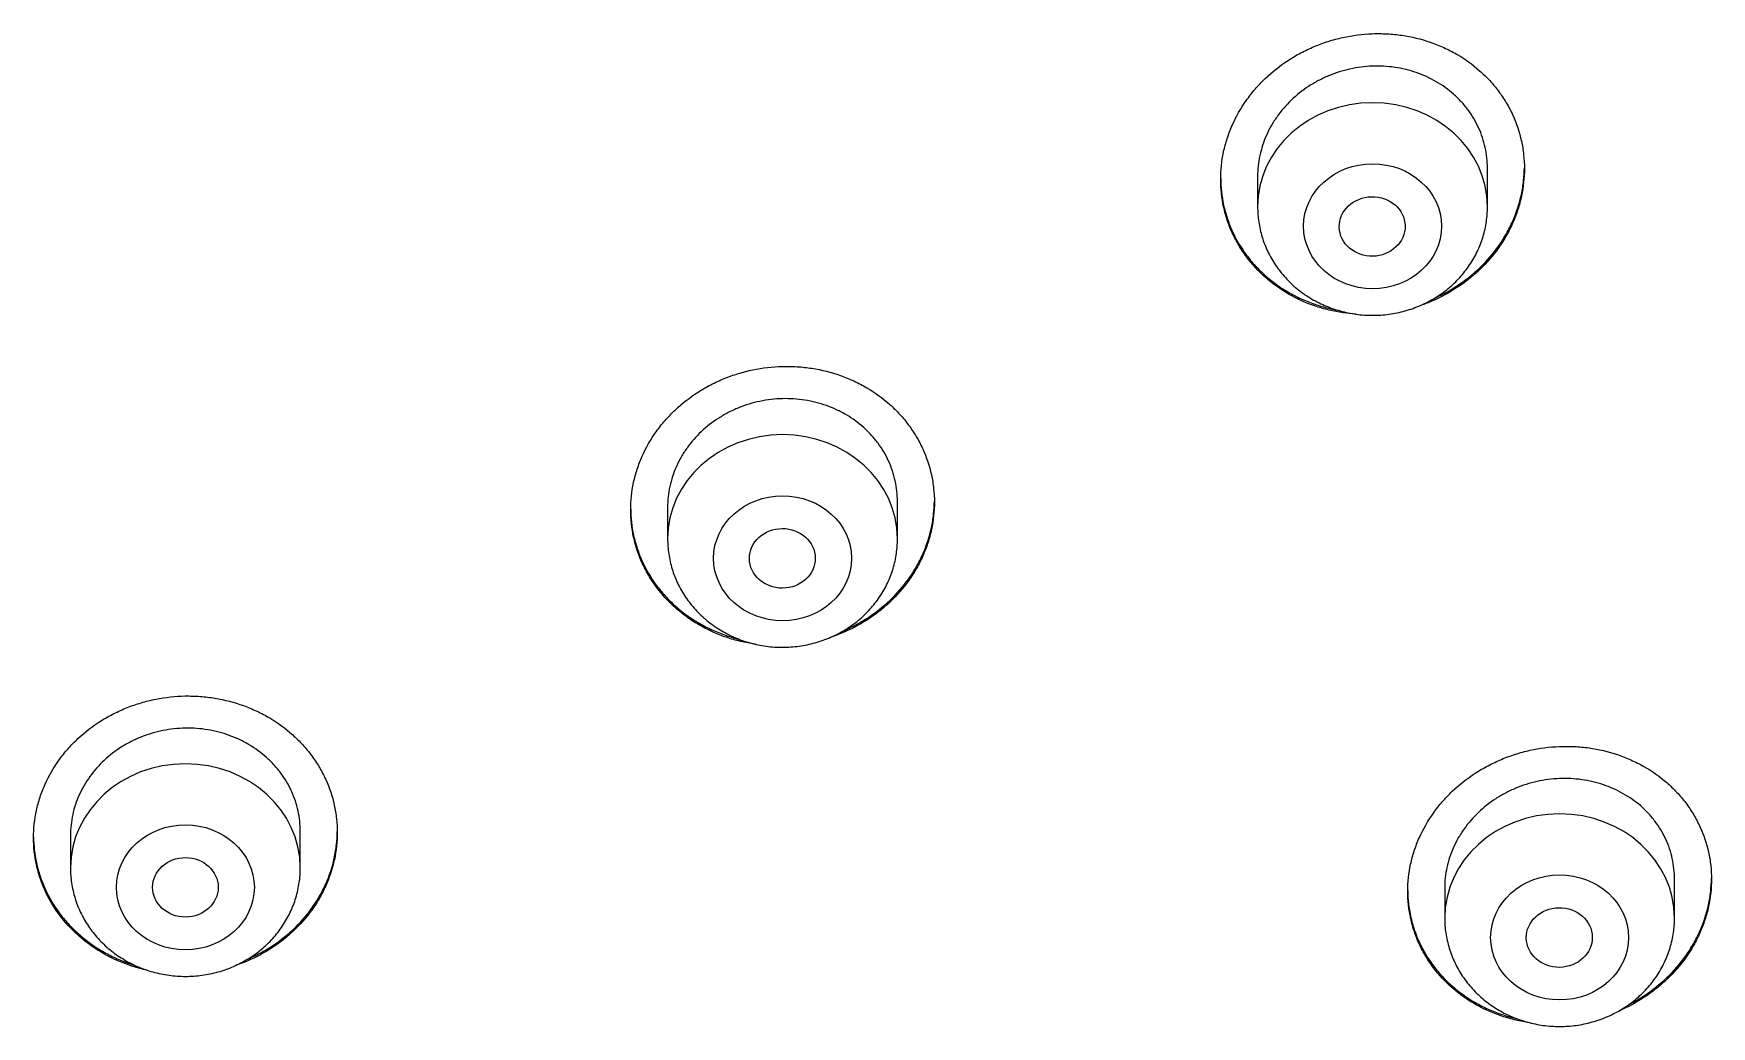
# Model space of a CAD drawing. Header units: millimetres. Extents: x 976 to 9349, y -1578 to 2211.
# Drawn here: x 2939.55 to 2941.594, y 1370.59 to 1371.8 of the extents above; entities that cross this region are included whole.
import ezdxf

# ---------------------------------------------------------------- set-up
doc = ezdxf.new("R2010")
doc.units = ezdxf.units.MM
doc.layers.add('Wbudowane', color=175, linetype='Continuous')

# ---------------------------------------------------------------- blocks, each defined once
blk = doc.blocks.new('Z$W@#21058')
for p, q in [((23.2736, 139.5382), (23.2736, 139.5853)), ((22.9936, 139.5756), (22.9936, 139.5382)), ((22.2748, 139.1726), (22.2748, 139.1338)), ((22.5548, 139.1338), (22.5548, 139.1793)), ((21.5473, 138.778), (21.5473, 138.7328)), ((21.8273, 138.7328), (21.8273, 138.7773)), ((23.5015, 138.6718), (23.5015, 138.7192)), ((23.2215, 138.7085), (23.2215, 138.6718))]:
    blk.add_line(p, q)
for centre in [(23.1336, 139.5382), (22.4148, 139.1338), (21.6873, 138.7328), (23.3615, 138.6718)]:
    blk.add_ellipse(centre, major_axis=(-0.14, 0), ratio=0.906308, start_param=3.141598, end_param=6.283185)
for centre, major_axis, ratio in [((23.1336, 139.5146), (-0.084, 0), 0.906308), ((23.1332, 139.5143), (-0.0401, -0.0009), 0.903893), ((22.4148, 139.1101), (-0.084, 0), 0.906308), ((22.4146, 139.11), (-0.0401, -0.0003), 0.905509), ((21.6873, 138.7092), (-0.084, 0), 0.906308), ((21.6873, 138.7092), (-0.04, 0), 0.906246), ((23.3615, 138.6481), (-0.084, 0), 0.906308), ((23.3611, 138.648), (-0.0402, -0.0005), 0.902582)]:
    blk.add_ellipse(centre, major_axis=major_axis, ratio=ratio)
for points, knots in [([(22.9486, 139.5716), (22.9486, 139.5829), (22.9498, 139.5941), (22.9533, 139.6106), (22.9548, 139.6161), (22.9583, 139.627), (22.9604, 139.6324), (22.9673, 139.6481), (22.973, 139.6581), (22.9831, 139.6724), (22.9867, 139.6771), (22.9944, 139.686), (22.9985, 139.6903), (23.0113, 139.7026), (23.0206, 139.71), (23.0357, 139.7199), (23.0409, 139.723), (23.0516, 139.7286), (23.0625, 139.7338), (23.0738, 139.738), (23.0853, 139.7416), (23.0913, 139.7432), (23.1091, 139.7472), (23.1211, 139.7487), (23.1392, 139.7494), (23.1452, 139.7493), (23.1573, 139.7487), (23.1634, 139.7481), (23.1812, 139.7455), (23.1927, 139.7427), (23.2095, 139.7369), (23.2151, 139.7347), (23.2258, 139.7298), (23.231, 139.7272), (23.2461, 139.7184), (23.2555, 139.7117), (23.2684, 139.7002), (23.2726, 139.6962), (23.2802, 139.6879), (23.2875, 139.6792), (23.2937, 139.6698), (23.2995, 139.6601), (23.3021, 139.6551), (23.3091, 139.6398), (23.3126, 139.6292), (23.3162, 139.6129), (23.3171, 139.6073), (23.3183, 139.5961), (23.3186, 139.5905), (23.3186, 139.5738), (23.3174, 139.5626), (23.3139, 139.546), (23.3124, 139.5404), (23.3089, 139.5295), (23.3048, 139.5189), (23.2996, 139.5086), (23.294, 139.4986), (23.2908, 139.4936), (23.2807, 139.4792), (23.273, 139.4703), (23.2603, 139.458), (23.2558, 139.4541), (23.2464, 139.4466), (23.2415, 139.4431), (23.2265, 139.4332), (23.2159, 139.4276), (23.2002, 139.4209), (23.1955, 139.4192), (23.1907, 139.4176)], [0, 0, 0, 0, 0.044621, 0.044621, 0.066932, 0.066932, 0.089242, 0.089242, 0.133863, 0.133863, 0.156174, 0.156174, 0.178484, 0.178484, 0.223105, 0.223105, 0.245416, 0.245416, 0.267726, 0.290037, 0.290037, 0.312347, 0.312347, 0.356968, 0.356968, 0.379279, 0.379279, 0.401589, 0.401589, 0.44621, 0.44621, 0.468521, 0.468521, 0.490831, 0.490831, 0.535452, 0.535452, 0.557763, 0.557763, 0.580073, 0.602384, 0.602384, 0.624695, 0.624695, 0.669316, 0.669316, 0.691626, 0.691626, 0.713937, 0.713937, 0.758558, 0.758558, 0.780868, 0.780868, 0.803179, 0.825489, 0.825489, 0.8478, 0.8478, 0.892421, 0.892421, 0.914731, 0.914731, 0.937042, 0.937042, 0.981663, 0.981663, 1, 1, 1, 1]), ([(23.2736, 139.5853), (23.2736, 139.5938), (23.2727, 139.6022), (23.27, 139.6146), (23.2689, 139.6186), (23.2662, 139.6267), (23.2646, 139.6307), (23.2593, 139.6423), (23.255, 139.6495), (23.2474, 139.6598), (23.2446, 139.6632), (23.2387, 139.6695), (23.2356, 139.6726), (23.2259, 139.6812), (23.2189, 139.6863), (23.2073, 139.6929), (23.2034, 139.695), (23.1953, 139.6987), (23.187, 139.702), (23.1784, 139.7045), (23.1696, 139.7066), (23.1651, 139.7075), (23.1516, 139.7095), (23.1425, 139.7099), (23.1288, 139.7094), (23.1243, 139.7091), (23.1151, 139.7079), (23.1105, 139.7071), (23.0971, 139.7041), (23.0884, 139.7014), (23.0757, 139.696), (23.0715, 139.6941), (23.0634, 139.6898), (23.0595, 139.6875), (23.0482, 139.6801), (23.0411, 139.6745), (23.0281, 139.6619), (23.0223, 139.6552), (23.0147, 139.6444), (23.0123, 139.6407), (23.008, 139.6331), (23.006, 139.6292), (23.0007, 139.6172), (22.9981, 139.6091), (22.9954, 139.5965), (22.9947, 139.5923), (22.9938, 139.5837), (22.9936, 139.5795), (22.9936, 139.5753), (22.9936, 139.5752), (22.9936, 139.5752)], [0, 0, 0, 0, 0.062494, 0.062494, 0.093741, 0.093741, 0.124988, 0.124988, 0.187482, 0.187482, 0.218729, 0.218729, 0.249976, 0.249976, 0.31247, 0.31247, 0.343717, 0.343717, 0.374964, 0.406211, 0.406211, 0.437458, 0.437458, 0.499952, 0.499952, 0.531199, 0.531199, 0.562447, 0.562447, 0.624941, 0.624941, 0.656188, 0.656188, 0.687435, 0.687435, 0.749929, 0.749929, 0.812423, 0.812423, 0.84367, 0.84367, 0.874917, 0.874917, 0.937411, 0.937411, 0.968658, 0.968658, 0.999905, 0.999905, 1, 1, 1, 1]), ([(23.2089, 139.4268), (23.213, 139.4286), (23.217, 139.4306), (23.2263, 139.4355), (23.2314, 139.4386), (23.2464, 139.4484), (23.2557, 139.4558), (23.273, 139.4724), (23.2806, 139.4813), (23.2907, 139.4955), (23.2938, 139.5004), (23.2995, 139.5105), (23.3021, 139.5157), (23.3091, 139.5315), (23.3126, 139.5423), (23.3162, 139.5589), (23.3171, 139.5645), (23.3182, 139.5754), (23.3185, 139.5806), (23.3186, 139.5858)], [0, 0, 0, 0, 0.062786, 0.062786, 0.148518, 0.148518, 0.319981, 0.319981, 0.491443, 0.491443, 0.577175, 0.577175, 0.662906, 0.662906, 0.834369, 0.834369, 0.9201, 0.9201, 1, 1, 1, 1]), ([(22.9486, 139.5727), (22.9487, 139.5617), (22.9499, 139.551), (22.9533, 139.535), (22.9548, 139.5297), (22.9583, 139.519), (22.9604, 139.5137), (22.9674, 139.4984), (22.9731, 139.4888), (22.9832, 139.4752), (22.9869, 139.4708), (22.9946, 139.4623), (22.9987, 139.4583), (23.0115, 139.4469), (23.0209, 139.4402), (23.0361, 139.4314), (23.0414, 139.4286), (23.0521, 139.4238), (23.063, 139.4194), (23.0744, 139.4161), (23.0837, 139.4138), (23.0872, 139.413), (23.0908, 139.4124)], [0, 0, 0, 0, 0.143035, 0.143035, 0.216867, 0.216867, 0.290699, 0.290699, 0.438363, 0.438363, 0.512195, 0.512195, 0.586027, 0.586027, 0.733691, 0.733691, 0.807523, 0.807523, 0.881355, 0.955187, 0.955187, 1, 1, 1, 1]), ([(23.1135, 139.4074), (23.1083, 139.4078), (23.0972, 139.4089), (23.0863, 139.4111), (23.0747, 139.4139), (23.0689, 139.4155), (23.052, 139.4214), (23.0414, 139.4262), (23.0263, 139.4349), (23.0214, 139.4381), (23.0119, 139.4449), (23.0074, 139.4485), (22.9945, 139.4599), (22.9868, 139.4683), (22.9766, 139.4819), (22.9735, 139.4867), (22.9677, 139.4964), (22.9625, 139.5063), (22.9584, 139.5166), (22.9549, 139.5272), (22.9534, 139.5326), (22.9498, 139.5491), (22.9486, 139.5603), (22.9486, 139.5716)], [0, 0, 0, 0, 0.058414, 0.12567, 0.12567, 0.192926, 0.192926, 0.327438, 0.327438, 0.394694, 0.394694, 0.461951, 0.461951, 0.596463, 0.596463, 0.663719, 0.663719, 0.730975, 0.798231, 0.798231, 0.865488, 0.865488, 1, 1, 1, 1]), ([(22.9936, 139.5382), (22.9936, 139.5315), (22.9945, 139.5201), (22.9986, 139.5011), (23.0056, 139.4837), (23.0151, 139.4669), (23.0271, 139.4517), (23.0412, 139.4382), (23.0573, 139.4268), (23.075, 139.4177), (23.0939, 139.411), (23.1136, 139.407), (23.1337, 139.4056), (23.1538, 139.407), (23.1735, 139.4111), (23.1924, 139.4178), (23.2101, 139.427), (23.2262, 139.4384), (23.2403, 139.452), (23.2523, 139.4672), (23.2618, 139.4841), (23.2687, 139.5016), (23.2727, 139.5204), (23.2736, 139.5317), (23.2736, 139.5382)], [0, 0, 0, 0, 0.043723, 0.08855, 0.133515, 0.178674, 0.224062, 0.269684, 0.315523, 0.361546, 0.407709, 0.453968, 0.500279, 0.546601, 0.592892, 0.639107, 0.685199, 0.73112, 0.776832, 0.822308, 0.867548, 0.912577, 0.957444, 1, 1, 1, 1]), ([(22.2298, 139.169), (22.2298, 139.1803), (22.231, 139.1913), (22.2345, 139.2077), (22.236, 139.2132), (22.2395, 139.224), (22.2416, 139.2293), (22.2485, 139.2449), (22.2542, 139.2549), (22.2643, 139.269), (22.2679, 139.2736), (22.2756, 139.2824), (22.2797, 139.2867), (22.2925, 139.2987), (22.3018, 139.306), (22.3169, 139.3157), (22.3222, 139.3187), (22.3328, 139.3243), (22.3437, 139.3293), (22.3551, 139.3333), (22.3666, 139.3368), (22.3726, 139.3384), (22.3905, 139.3421), (22.4025, 139.3435), (22.4205, 139.344), (22.4266, 139.3439), (22.4387, 139.3431), (22.4447, 139.3424), (22.4625, 139.3397), (22.4741, 139.3368), (22.4909, 139.3308), (22.4964, 139.3286), (22.5072, 139.3236), (22.5123, 139.3208), (22.5274, 139.312), (22.5368, 139.3052), (22.5497, 139.2936), (22.5538, 139.2896), (22.5615, 139.2812), (22.5687, 139.2725), (22.5749, 139.2631), (22.5807, 139.2534), (22.5833, 139.2484), (22.5903, 139.2331), (22.5938, 139.2225), (22.5974, 139.2063), (22.5983, 139.2007), (22.5995, 139.1896), (22.5998, 139.184), (22.5998, 139.1673), (22.5986, 139.1563), (22.5951, 139.1397), (22.5936, 139.1342), (22.5901, 139.1235), (22.586, 139.1129), (22.5809, 139.1027), (22.5752, 139.0928), (22.572, 139.0879), (22.5619, 139.0736), (22.5542, 139.0649), (22.5415, 139.0528), (22.537, 139.0489), (22.5276, 139.0416), (22.5227, 139.0381), (22.5076, 139.0284), (22.497, 139.0229), (22.4817, 139.0167), (22.4775, 139.0151), (22.4731, 139.0137)], [0, 0, 0, 0, 0.044698, 0.044698, 0.067046, 0.067046, 0.089395, 0.089395, 0.134093, 0.134093, 0.156442, 0.156442, 0.17879, 0.17879, 0.223488, 0.223488, 0.245837, 0.245837, 0.268186, 0.290534, 0.290534, 0.312883, 0.312883, 0.357581, 0.357581, 0.37993, 0.37993, 0.402278, 0.402278, 0.446976, 0.446976, 0.469325, 0.469325, 0.491674, 0.491674, 0.536371, 0.536371, 0.55872, 0.55872, 0.581069, 0.603418, 0.603418, 0.625767, 0.625767, 0.670464, 0.670464, 0.692813, 0.692813, 0.715162, 0.715162, 0.759859, 0.759859, 0.782208, 0.782208, 0.804557, 0.826906, 0.826906, 0.849255, 0.849255, 0.893952, 0.893952, 0.916301, 0.916301, 0.93865, 0.93865, 0.983347, 0.983347, 1, 1, 1, 1]), ([(22.5548, 139.1793), (22.5548, 139.1878), (22.5539, 139.1961), (22.5512, 139.2084), (22.5501, 139.2125), (22.5474, 139.2205), (22.5458, 139.2245), (22.5406, 139.2361), (22.5363, 139.2434), (22.5286, 139.2537), (22.5259, 139.257), (22.52, 139.2634), (22.5169, 139.2665), (22.5072, 139.2751), (22.5002, 139.2803), (22.4887, 139.2871), (22.4847, 139.2891), (22.4766, 139.2929), (22.4683, 139.2963), (22.4597, 139.2989), (22.451, 139.3011), (22.4465, 139.302), (22.4329, 139.3041), (22.4238, 139.3047), (22.4101, 139.3044), (22.4056, 139.304), (22.3964, 139.303), (22.3918, 139.3022), (22.3784, 139.2994), (22.3697, 139.2968), (22.357, 139.2916), (22.3528, 139.2897), (22.3447, 139.2855), (22.3408, 139.2832), (22.3294, 139.276), (22.3223, 139.2705), (22.3093, 139.2581), (22.3035, 139.2515), (22.2959, 139.2408), (22.2935, 139.2372), (22.2892, 139.2296), (22.2872, 139.2257), (22.2819, 139.2139), (22.2793, 139.2058), (22.2766, 139.1933), (22.2759, 139.1891), (22.275, 139.1806), (22.2748, 139.1764), (22.2748, 139.1722), (22.2748, 139.1722), (22.2748, 139.1722)], [0, 0, 0, 0, 0.062493, 0.062493, 0.09374, 0.09374, 0.124987, 0.124987, 0.18748, 0.18748, 0.218727, 0.218727, 0.249973, 0.249973, 0.312467, 0.312467, 0.343714, 0.343714, 0.37496, 0.406207, 0.406207, 0.437454, 0.437454, 0.499947, 0.499947, 0.531194, 0.531194, 0.56244, 0.56244, 0.624934, 0.624934, 0.65618, 0.65618, 0.687427, 0.687427, 0.74992, 0.74992, 0.812414, 0.812414, 0.84366, 0.84366, 0.874907, 0.874907, 0.937401, 0.937401, 0.968647, 0.968647, 0.999894, 0.999894, 1, 1, 1, 1]), ([(22.2298, 139.1701), (22.2299, 139.1592), (22.231, 139.1485), (22.2345, 139.1326), (22.236, 139.1272), (22.2395, 139.1166), (22.2416, 139.1114), (22.2486, 139.0961), (22.2542, 139.0864), (22.2643, 139.0728), (22.268, 139.0684), (22.2757, 139.0599), (22.2798, 139.0559), (22.2926, 139.0444), (22.302, 139.0376), (22.3172, 139.0287), (22.3224, 139.0259), (22.3331, 139.0209), (22.344, 139.0165), (22.3554, 139.013), (22.3615, 139.0114), (22.3619, 139.0114), (22.3623, 139.0113)], [0, 0, 0, 0, 0.1489842, 0.1489842, 0.2258933, 0.2258933, 0.3028024, 0.3028024, 0.4566207, 0.4566207, 0.5335298, 0.5335298, 0.6104389, 0.6104389, 0.7642571, 0.7642571, 0.8411662, 0.8411662, 0.9180754, 0.9949845, 0.9949845, 1, 1, 1, 1]), ([(22.3817, 139.0054), (22.3808, 139.0055), (22.374, 139.0065), (22.3673, 139.0079), (22.3557, 139.0108), (22.3499, 139.0125), (22.3331, 139.0185), (22.3224, 139.0235), (22.3073, 139.0323), (22.3024, 139.0355), (22.293, 139.0424), (22.2885, 139.046), (22.2756, 139.0575), (22.2679, 139.0659), (22.2578, 139.0795), (22.2546, 139.0843), (22.2489, 139.094), (22.2437, 139.1039), (22.2396, 139.1142), (22.2361, 139.1248), (22.2346, 139.1302), (22.231, 139.1467), (22.2298, 139.1578), (22.2298, 139.169)], [0, 0, 0, 0, 0.010437, 0.0811201, 0.0811201, 0.1518032, 0.1518032, 0.2931693, 0.2931693, 0.3638524, 0.3638524, 0.4345354, 0.4345354, 0.5759016, 0.5759016, 0.6465847, 0.6465847, 0.7172677, 0.7879508, 0.7879508, 0.8586339, 0.8586339, 1, 1, 1, 1]), ([(22.4894, 139.022), (22.4937, 139.0238), (22.4979, 139.0258), (22.5074, 139.0307), (22.5126, 139.0337), (22.5276, 139.0433), (22.5369, 139.0506), (22.5542, 139.0669), (22.5618, 139.0757), (22.5719, 139.0898), (22.575, 139.0946), (22.5807, 139.1046), (22.5833, 139.1098), (22.5903, 139.1254), (22.5938, 139.1361), (22.5974, 139.1525), (22.5983, 139.1581), (22.5994, 139.169), (22.5997, 139.1742), (22.5998, 139.1794)], [0, 0, 0, 0, 0.065718, 0.065718, 0.151155, 0.151155, 0.322027, 0.322027, 0.4929, 0.4929, 0.578336, 0.578336, 0.663773, 0.663773, 0.834645, 0.834645, 0.920082, 0.920082, 1, 1, 1, 1]), ([(22.2748, 139.1338), (22.2748, 139.127), (22.2757, 139.1156), (22.2798, 139.0967), (22.2868, 139.0792), (22.2963, 139.0624), (22.3083, 139.0473), (22.3224, 139.0338), (22.3385, 139.0224), (22.3562, 139.0133), (22.3751, 139.0066), (22.3948, 139.0025), (22.4149, 139.0012), (22.435, 139.0026), (22.4547, 139.0067), (22.4736, 139.0134), (22.4913, 139.0226), (22.5074, 139.034), (22.5215, 139.0476), (22.5335, 139.0628), (22.543, 139.0796), (22.5499, 139.0971), (22.5539, 139.116), (22.5548, 139.1272), (22.5548, 139.1338)], [0, 0, 0, 0, 0.043723, 0.08855, 0.133515, 0.178674, 0.224062, 0.269684, 0.315523, 0.361546, 0.407709, 0.453968, 0.500279, 0.546601, 0.592892, 0.639107, 0.685199, 0.73112, 0.776832, 0.822308, 0.867548, 0.912577, 0.957444, 1, 1, 1, 1]), ([(21.5023, 138.7697), (21.5023, 138.7809), (21.5035, 138.792), (21.507, 138.8083), (21.5085, 138.8137), (21.512, 138.8244), (21.5141, 138.8297), (21.5211, 138.8452), (21.5267, 138.855), (21.5368, 138.869), (21.5404, 138.8735), (21.5482, 138.8823), (21.5522, 138.8865), (21.565, 138.8984), (21.5743, 138.9056), (21.5895, 138.9151), (21.5947, 138.9181), (21.6054, 138.9235), (21.6163, 138.9284), (21.6277, 138.9323), (21.6392, 138.9357), (21.6452, 138.9372), (21.6631, 138.9408), (21.6751, 138.9421), (21.6932, 138.9424), (21.6992, 138.9422), (21.7113, 138.9413), (21.7174, 138.9406), (21.7352, 138.9377), (21.7467, 138.9347), (21.7635, 138.9286), (21.7691, 138.9263), (21.7798, 138.9213), (21.785, 138.9185), (21.8, 138.9096), (21.8094, 138.9028), (21.8223, 138.8911), (21.8264, 138.8871), (21.8341, 138.8786), (21.8413, 138.8699), (21.8475, 138.8605), (21.8532, 138.8508), (21.8559, 138.8458), (21.8629, 138.8305), (21.8664, 138.82), (21.8699, 138.8038), (21.8708, 138.7983), (21.872, 138.7872), (21.8723, 138.7816), (21.8723, 138.765), (21.8712, 138.754), (21.8676, 138.7376), (21.8661, 138.7321), (21.8626, 138.7214), (21.8585, 138.711), (21.8534, 138.7009), (21.8477, 138.691), (21.8446, 138.6862), (21.8344, 138.6721), (21.8268, 138.6634), (21.814, 138.6515), (21.8095, 138.6476), (21.8001, 138.6404), (21.7952, 138.637), (21.7801, 138.6275), (21.7695, 138.6221), (21.7553, 138.6164), (21.7521, 138.6153), (21.7489, 138.6142)], [0, 0, 0, 0, 0.044889, 0.044889, 0.067334, 0.067334, 0.089778, 0.089778, 0.134667, 0.134667, 0.157112, 0.157112, 0.179556, 0.179556, 0.224446, 0.224446, 0.24689, 0.24689, 0.269335, 0.291779, 0.291779, 0.314224, 0.314224, 0.359113, 0.359113, 0.381558, 0.381558, 0.404002, 0.404002, 0.448891, 0.448891, 0.471336, 0.471336, 0.49378, 0.49378, 0.538669, 0.538669, 0.561114, 0.561114, 0.583559, 0.606003, 0.606003, 0.628448, 0.628448, 0.673337, 0.673337, 0.695781, 0.695781, 0.718226, 0.718226, 0.763115, 0.763115, 0.78556, 0.78556, 0.808004, 0.830449, 0.830449, 0.852893, 0.852893, 0.897782, 0.897782, 0.920227, 0.920227, 0.942672, 0.942672, 0.987561, 0.987561, 1, 1, 1, 1]), ([(21.8273, 138.7773), (21.8273, 138.7858), (21.8264, 138.7941), (21.8237, 138.8063), (21.8226, 138.8104), (21.82, 138.8184), (21.8184, 138.8224), (21.8131, 138.8339), (21.8088, 138.8412), (21.8012, 138.8516), (21.7984, 138.8549), (21.7926, 138.8613), (21.7895, 138.8644), (21.7798, 138.8731), (21.7727, 138.8783), (21.7613, 138.8851), (21.7573, 138.8872), (21.7492, 138.891), (21.7409, 138.8945), (21.7323, 138.8971), (21.7236, 138.8994), (21.7191, 138.9004), (21.7055, 138.9026), (21.6965, 138.9033), (21.6828, 138.903), (21.6782, 138.9028), (21.669, 138.9018), (21.6644, 138.9011), (21.651, 138.8984), (21.6423, 138.8958), (21.6296, 138.8908), (21.6254, 138.8889), (21.6173, 138.8848), (21.6133, 138.8826), (21.602, 138.8754), (21.5949, 138.87), (21.5818, 138.8578), (21.576, 138.8513), (21.5684, 138.8407), (21.5661, 138.8371), (21.5617, 138.8296), (21.5597, 138.8257), (21.5545, 138.814), (21.5518, 138.806), (21.5491, 138.7936), (21.5485, 138.7894), (21.5475, 138.781), (21.5473, 138.7768), (21.5473, 138.7726), (21.5473, 138.7726), (21.5473, 138.7725)], [0, 0, 0, 0, 0.062493, 0.062493, 0.09374, 0.09374, 0.124986, 0.124986, 0.187479, 0.187479, 0.218726, 0.218726, 0.249972, 0.249972, 0.312465, 0.312465, 0.343712, 0.343712, 0.374959, 0.406205, 0.406205, 0.437452, 0.437452, 0.499945, 0.499945, 0.531191, 0.531191, 0.562438, 0.562438, 0.624931, 0.624931, 0.656177, 0.656177, 0.687424, 0.687424, 0.749917, 0.749917, 0.81241, 0.81241, 0.843657, 0.843657, 0.874903, 0.874903, 0.937396, 0.937396, 0.968643, 0.968643, 0.999889, 0.999889, 1, 1, 1, 1]), ([(23.1765, 138.7044), (23.1765, 138.7156), (23.1777, 138.7266), (23.1812, 138.743), (23.1827, 138.7484), (23.1862, 138.7592), (23.1883, 138.7646), (23.1953, 138.7802), (23.201, 138.7902), (23.2111, 138.8044), (23.2147, 138.809), (23.2224, 138.8179), (23.2265, 138.8222), (23.2393, 138.8343), (23.2486, 138.8417), (23.2638, 138.8515), (23.269, 138.8546), (23.2797, 138.8602), (23.2906, 138.8654), (23.3019, 138.8695), (23.3134, 138.8732), (23.3194, 138.8748), (23.3372, 138.8788), (23.3492, 138.8803), (23.3673, 138.881), (23.3733, 138.881), (23.3854, 138.8804), (23.3914, 138.8799), (23.4092, 138.8774), (23.4207, 138.8746), (23.4375, 138.869), (23.4431, 138.8668), (23.4538, 138.862), (23.459, 138.8594), (23.474, 138.8509), (23.4834, 138.8443), (23.4964, 138.833), (23.5005, 138.829), (23.5082, 138.8208), (23.5154, 138.8122), (23.5216, 138.803), (23.5273, 138.7934), (23.53, 138.7884), (23.537, 138.7733), (23.5405, 138.7629), (23.5441, 138.7467), (23.545, 138.7413), (23.5462, 138.7302), (23.5465, 138.7246), (23.5465, 138.708), (23.5453, 138.697), (23.5418, 138.6804), (23.5403, 138.6749), (23.5367, 138.6642), (23.5327, 138.6536), (23.5275, 138.6434), (23.5218, 138.6334), (23.5187, 138.6285), (23.5085, 138.6142), (23.5009, 138.6053), (23.4881, 138.5931), (23.4836, 138.5892), (23.4742, 138.5818), (23.4693, 138.5782), (23.4547, 138.5687), (23.4446, 138.5633), (23.4339, 138.5587)], [0, 0, 0, 0, 0.045544, 0.045544, 0.068317, 0.068317, 0.091089, 0.091089, 0.136633, 0.136633, 0.159405, 0.159405, 0.182178, 0.182178, 0.227722, 0.227722, 0.250494, 0.250494, 0.273266, 0.296038, 0.296038, 0.318811, 0.318811, 0.364355, 0.364355, 0.387127, 0.387127, 0.409899, 0.409899, 0.455444, 0.455444, 0.478216, 0.478216, 0.500988, 0.500988, 0.546533, 0.546533, 0.569305, 0.569305, 0.592077, 0.614849, 0.614849, 0.637621, 0.637621, 0.683166, 0.683166, 0.705938, 0.705938, 0.72871, 0.72871, 0.774254, 0.774254, 0.797027, 0.797027, 0.819799, 0.842571, 0.842571, 0.865343, 0.865343, 0.910888, 0.910888, 0.93366, 0.93366, 0.956432, 0.956432, 1, 1, 1, 1]), ([(23.5015, 138.7192), (23.5015, 138.7277), (23.5006, 138.736), (23.4979, 138.7482), (23.4968, 138.7522), (23.4941, 138.7602), (23.4925, 138.7641), (23.4872, 138.7756), (23.4829, 138.7828), (23.4753, 138.7929), (23.4725, 138.7962), (23.4666, 138.8025), (23.4636, 138.8055), (23.4538, 138.8139), (23.4468, 138.8189), (23.4353, 138.8255), (23.4313, 138.8275), (23.4232, 138.8311), (23.415, 138.8343), (23.4064, 138.8368), (23.3976, 138.8389), (23.3931, 138.8397), (23.3796, 138.8416), (23.3705, 138.8421), (23.3569, 138.8415), (23.3523, 138.8411), (23.3431, 138.8399), (23.3386, 138.8391), (23.3251, 138.8361), (23.3164, 138.8334), (23.3038, 138.8281), (23.2996, 138.8261), (23.2915, 138.8218), (23.2876, 138.8196), (23.2762, 138.8122), (23.2691, 138.8066), (23.2561, 138.7942), (23.2502, 138.7875), (23.2426, 138.7768), (23.2403, 138.7731), (23.2359, 138.7655), (23.2339, 138.7616), (23.2287, 138.7498), (23.226, 138.7417), (23.2233, 138.7292), (23.2226, 138.725), (23.2217, 138.7166), (23.2215, 138.7124), (23.2215, 138.7082), (23.2215, 138.7082), (23.2215, 138.7081)], [0, 0, 0, 0, 0.062494, 0.062494, 0.093741, 0.093741, 0.124987, 0.124987, 0.187481, 0.187481, 0.218728, 0.218728, 0.249975, 0.249975, 0.312469, 0.312469, 0.343715, 0.343715, 0.374962, 0.406209, 0.406209, 0.437456, 0.437456, 0.49995, 0.49995, 0.531197, 0.531197, 0.562444, 0.562444, 0.624937, 0.624937, 0.656184, 0.656184, 0.687431, 0.687431, 0.749925, 0.749925, 0.812418, 0.812418, 0.843665, 0.843665, 0.874912, 0.874912, 0.937406, 0.937406, 0.968653, 0.968653, 0.9999, 0.9999, 1, 1, 1, 1]), ([(21.5023, 138.7708), (21.5024, 138.76), (21.5036, 138.7493), (21.507, 138.7335), (21.5085, 138.7281), (21.512, 138.7176), (21.5141, 138.7123), (21.5211, 138.697), (21.5268, 138.6874), (21.5368, 138.6737), (21.5405, 138.6693), (21.5482, 138.6608), (21.5523, 138.6568), (21.5651, 138.6453), (21.5744, 138.6384), (21.5896, 138.6294), (21.5949, 138.6266), (21.6055, 138.6215), (21.6139, 138.6181), (21.6225, 138.6152), (21.6255, 138.6142)], [0, 0, 0, 0, 0.155361, 0.155361, 0.23557, 0.23557, 0.315778, 0.315778, 0.476196, 0.476196, 0.556405, 0.556405, 0.636614, 0.636614, 0.797031, 0.797031, 0.87724, 0.87724, 0.957449, 1, 1, 1, 1]), ([(21.6417, 138.6079), (21.6391, 138.6085), (21.6365, 138.6091), (21.6281, 138.6113), (21.6223, 138.613), (21.6055, 138.6191), (21.5949, 138.6241), (21.5798, 138.6331), (21.5749, 138.6363), (21.5654, 138.6432), (21.5609, 138.6469), (21.5481, 138.6584), (21.5404, 138.6668), (21.5303, 138.6805), (21.5271, 138.6852), (21.5214, 138.6949), (21.5162, 138.7048), (21.5121, 138.7152), (21.5086, 138.7257), (21.5071, 138.7311), (21.5035, 138.7475), (21.5023, 138.7585), (21.5023, 138.7697)], [0, 0, 0, 0, 0.032901, 0.032901, 0.1072932, 0.1072932, 0.2560777, 0.2560777, 0.3304699, 0.3304699, 0.4048621, 0.4048621, 0.5536466, 0.5536466, 0.6280388, 0.6280388, 0.7024311, 0.7768233, 0.7768233, 0.8512155, 0.8512155, 1, 1, 1, 1]), ([(21.7632, 138.6218), (21.767, 138.6234), (21.7708, 138.6252), (21.7799, 138.6298), (21.7851, 138.6327), (21.8001, 138.6422), (21.8094, 138.6493), (21.8267, 138.6654), (21.8344, 138.6741), (21.8444, 138.688), (21.8475, 138.6928), (21.8533, 138.7027), (21.8559, 138.7079), (21.8629, 138.7234), (21.8664, 138.734), (21.8699, 138.7503), (21.8708, 138.7559), (21.872, 138.7667), (21.8723, 138.7719), (21.8723, 138.7771)], [0, 0, 0, 0, 0.0595315, 0.0595315, 0.1455163, 0.1455163, 0.3174859, 0.3174859, 0.4894555, 0.4894555, 0.5754403, 0.5754403, 0.6614251, 0.6614251, 0.8333947, 0.8333947, 0.9193795, 0.9193795, 1, 1, 1, 1]), ([(21.5473, 138.7328), (21.5473, 138.7261), (21.5482, 138.7147), (21.5524, 138.6957), (21.5593, 138.6783), (21.5688, 138.6615), (21.5808, 138.6464), (21.595, 138.6329), (21.6111, 138.6215), (21.6287, 138.6123), (21.6476, 138.6057), (21.6673, 138.6016), (21.6874, 138.6003), (21.7076, 138.6016), (21.7273, 138.6057), (21.7462, 138.6124), (21.7638, 138.6216), (21.7799, 138.6331), (21.7941, 138.6466), (21.806, 138.6618), (21.8155, 138.6787), (21.8224, 138.6962), (21.8264, 138.715), (21.8273, 138.7263), (21.8273, 138.7328)], [0, 0, 0, 0, 0.043723, 0.08855, 0.133515, 0.178674, 0.224062, 0.269684, 0.315523, 0.361546, 0.407709, 0.453968, 0.500279, 0.546601, 0.592892, 0.639107, 0.685199, 0.73112, 0.776832, 0.822308, 0.867548, 0.912577, 0.957444, 1, 1, 1, 1]), ([(23.4464, 138.5667), (23.4471, 138.5671), (23.4479, 138.5675), (23.454, 138.5707), (23.4592, 138.5738), (23.4742, 138.5835), (23.4835, 138.5909), (23.5008, 138.6074), (23.5085, 138.6162), (23.5185, 138.6304), (23.5216, 138.6352), (23.5274, 138.6453), (23.53, 138.6504), (23.537, 138.6661), (23.5405, 138.6768), (23.5441, 138.6933), (23.545, 138.6988), (23.5461, 138.7096), (23.5464, 138.7149), (23.5465, 138.72)], [0, 0, 0, 0, 0.012916, 0.012916, 0.103179, 0.103179, 0.283704, 0.283704, 0.46423, 0.46423, 0.554492, 0.554492, 0.644755, 0.644755, 0.82528, 0.82528, 0.915543, 0.915543, 1, 1, 1, 1]), ([(23.1765, 138.7054), (23.1766, 138.6946), (23.1778, 138.684), (23.1812, 138.6682), (23.1827, 138.6629), (23.1862, 138.6523), (23.1883, 138.6471), (23.1953, 138.632), (23.201, 138.6225), (23.2111, 138.6091), (23.2148, 138.6047), (23.2225, 138.5964), (23.2266, 138.5924), (23.2394, 138.5812), (23.2488, 138.5746), (23.264, 138.5659), (23.2692, 138.5632), (23.2799, 138.5585), (23.2908, 138.5542), (23.3022, 138.5509), (23.3083, 138.5495), (23.3085, 138.5494), (23.3088, 138.5493)], [0, 0, 0, 0, 0.1491339, 0.1491339, 0.2261349, 0.2261349, 0.3031358, 0.3031358, 0.4571377, 0.4571377, 0.5341387, 0.5341387, 0.6111396, 0.6111396, 0.7651415, 0.7651415, 0.8421425, 0.8421425, 0.9191434, 0.9961444, 0.9961444, 1, 1, 1, 1]), ([(23.3254, 138.5441), (23.3196, 138.545), (23.3139, 138.546), (23.3025, 138.5487), (23.2967, 138.5504), (23.2799, 138.5561), (23.2692, 138.5608), (23.2541, 138.5694), (23.2492, 138.5725), (23.2398, 138.5792), (23.2353, 138.5828), (23.2224, 138.594), (23.2147, 138.6022), (23.2045, 138.6157), (23.2014, 138.6204), (23.1956, 138.6299), (23.1904, 138.6397), (23.1863, 138.65), (23.1828, 138.6604), (23.1813, 138.6658), (23.1777, 138.6821), (23.1765, 138.6932), (23.1765, 138.7044)], [0, 0, 0, 0, 0.069816, 0.069816, 0.141368, 0.141368, 0.284473, 0.284473, 0.356026, 0.356026, 0.427579, 0.427579, 0.570684, 0.570684, 0.642237, 0.642237, 0.713789, 0.785342, 0.785342, 0.856895, 0.856895, 1, 1, 1, 1]), ([(23.2215, 138.6718), (23.2215, 138.6651), (23.2224, 138.6537), (23.2266, 138.6347), (23.2335, 138.6173), (23.243, 138.6004), (23.255, 138.5853), (23.2691, 138.5718), (23.2852, 138.5604), (23.3029, 138.5513), (23.3218, 138.5446), (23.3415, 138.5406), (23.3616, 138.5392), (23.3817, 138.5406), (23.4015, 138.5447), (23.4203, 138.5514), (23.438, 138.5606), (23.4541, 138.572), (23.4682, 138.5856), (23.4802, 138.6008), (23.4897, 138.6177), (23.4966, 138.6352), (23.5006, 138.654), (23.5015, 138.6652), (23.5015, 138.6718)], [0, 0, 0, 0, 0.043723, 0.08855, 0.133515, 0.178674, 0.224062, 0.269684, 0.315523, 0.361546, 0.407709, 0.453968, 0.500279, 0.546601, 0.592892, 0.639107, 0.685199, 0.73112, 0.776832, 0.822308, 0.867548, 0.912577, 0.957444, 1, 1, 1, 1])]:
    blk.add_open_spline(points, degree=3, knots=knots)

msp = doc.modelspace()

# ---------------------------------------------------------------- block references
at = {"layer": 'Wbudowane'}
msp.add_blockref('Z$W@#21058', (2918.0473, 1232.0506), dxfattribs=at)

doc.saveas('drawing.dxf')
